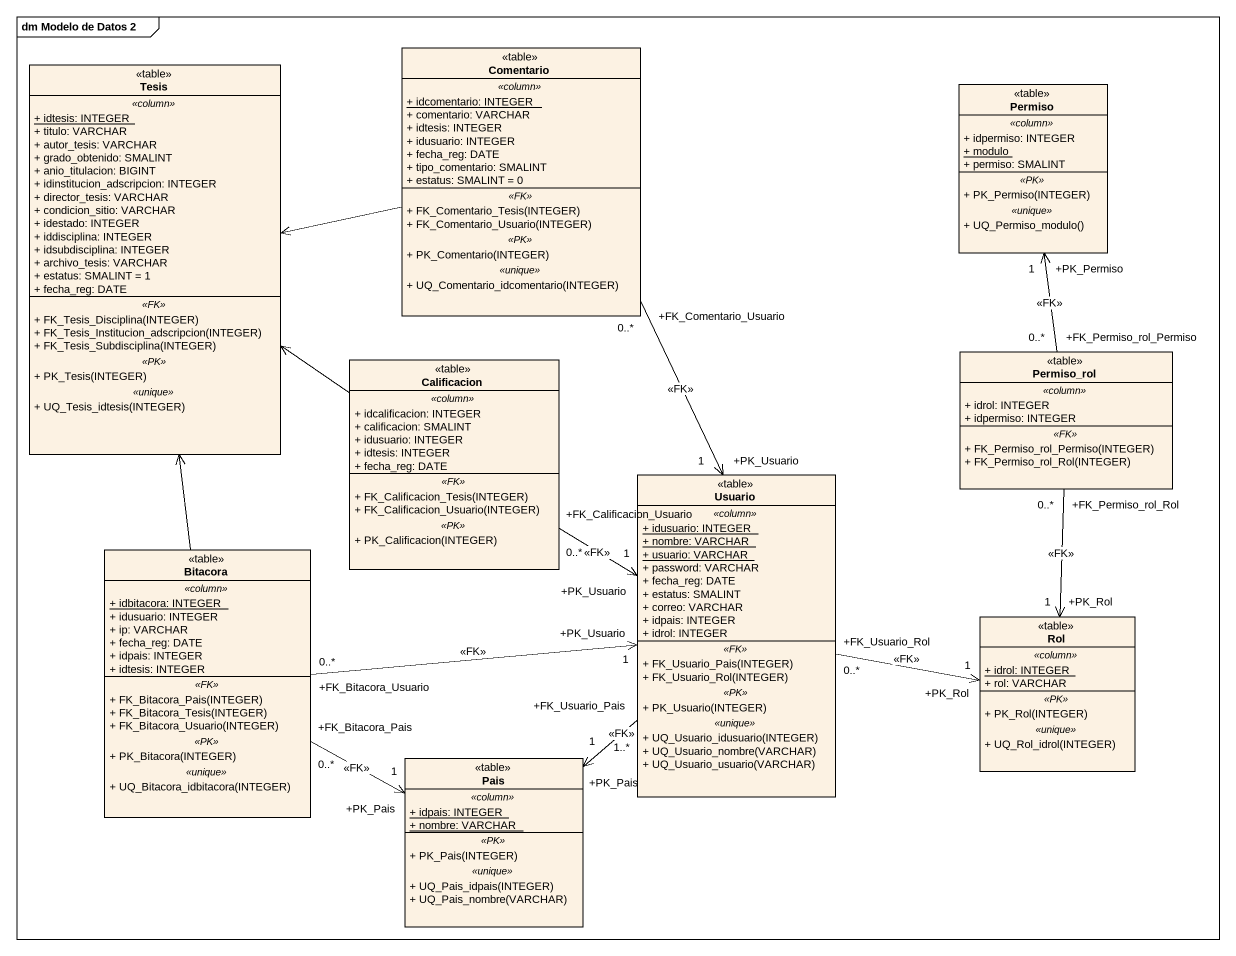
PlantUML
@startuml
mainframe dm Modelo de Datos 2
hide circle
hide empty members
skinparam classAttributeIconSize 0
class Comentario <<table>> {
  .. <<column>> ..
  {static} + idcomentario: INTEGER
  + comentario: VARCHAR
  + idtesis: INTEGER
  + idusuario: INTEGER
  + fecha_reg: DATE
  + tipo_comentario: SMALINT
  + estatus: SMALINT = 0
  .. <<FK>> ..
  + FK_Comentario_Tesis(INTEGER)
  + FK_Comentario_Usuario(INTEGER)
  .. <<PK>> ..
  + PK_Comentario(INTEGER)
  .. <<unique>> ..
  + UQ_Comentario_idcomentario(INTEGER)
}
class Tesis <<table>> {
  .. <<column>> ..
  {static} + idtesis: INTEGER
  + titulo: VARCHAR
  + autor_tesis: VARCHAR
  + grado_obtenido: SMALINT
  + anio_titulacion: BIGINT
  + idinstitucion_adscripcion: INTEGER
  + director_tesis: VARCHAR
  + condicion_sitio: VARCHAR
  + idestado: INTEGER
  + iddisciplina: INTEGER
  + idsubdisciplina: INTEGER
  + archivo_tesis: VARCHAR
  + estatus: SMALINT = 1
  + fecha_reg: DATE
  .. <<FK>> ..
  + FK_Tesis_Disciplina(INTEGER)
  + FK_Tesis_Institucion_adscripcion(INTEGER)
  + FK_Tesis_Subdisciplina(INTEGER)
  .. <<PK>> ..
  + PK_Tesis(INTEGER)
  .. <<unique>> ..
  + UQ_Tesis_idtesis(INTEGER)
}
class Permiso <<table>> {
  .. <<column>> ..
  + idpermiso: INTEGER
  {static} + modulo
  + permiso: SMALINT
  .. <<PK>> ..
  + PK_Permiso(INTEGER)
  .. <<unique>> ..
  + UQ_Permiso_modulo()
}
class Calificacion <<table>> {
  .. <<column>> ..
  + idcalificacion: INTEGER
  + calificacion: SMALINT
  + idusuario: INTEGER
  + idtesis: INTEGER
  + fecha_reg: DATE
  .. <<FK>> ..
  + FK_Calificacion_Tesis(INTEGER)
  + FK_Calificacion_Usuario(INTEGER)
  .. <<PK>> ..
  + PK_Calificacion(INTEGER)
}
class Permiso_rol <<table>> {
  .. <<column>> ..
  + idrol: INTEGER
  + idpermiso: INTEGER
  .. <<FK>> ..
  + FK_Permiso_rol_Permiso(INTEGER)
  + FK_Permiso_rol_Rol(INTEGER)
}
class Usuario <<table>> {
  .. <<column>> ..
  {static} + idusuario: INTEGER
  {static} + nombre: VARCHAR
  {static} + usuario: VARCHAR
  + password: VARCHAR
  + fecha_reg: DATE
  + estatus: SMALINT
  + correo: VARCHAR
  + idpais: INTEGER
  + idrol: INTEGER
  .. <<FK>> ..
  + FK_Usuario_Pais(INTEGER)
  + FK_Usuario_Rol(INTEGER)
  .. <<PK>> ..
  + PK_Usuario(INTEGER)
  .. <<unique>> ..
  + UQ_Usuario_idusuario(INTEGER)
  + UQ_Usuario_nombre(VARCHAR)
  + UQ_Usuario_usuario(VARCHAR)
}
class Bitacora <<table>> {
  .. <<column>> ..
  {static} + idbitacora: INTEGER
  + idusuario: INTEGER
  + ip: VARCHAR
  + fecha_reg: DATE
  + idpais: INTEGER
  + idtesis: INTEGER
  .. <<FK>> ..
  + FK_Bitacora_Pais(INTEGER)
  + FK_Bitacora_Tesis(INTEGER)
  + FK_Bitacora_Usuario(INTEGER)
  .. <<PK>> ..
  + PK_Bitacora(INTEGER)
  .. <<unique>> ..
  + UQ_Bitacora_idbitacora(INTEGER)
}
class Rol <<table>> {
  .. <<column>> ..
  {static} + idrol: INTEGER
  + rol: VARCHAR
  .. <<PK>> ..
  + PK_Rol(INTEGER)
  .. <<unique>> ..
  + UQ_Rol_idrol(INTEGER)
}
class Pais <<table>> {
  .. <<column>> ..
  {static} + idpais: INTEGER
  {static} + nombre: VARCHAR
  .. <<PK>> ..
  + PK_Pais(INTEGER)
  .. <<unique>> ..
  + UQ_Pais_idpais(INTEGER)
  + UQ_Pais_nombre(VARCHAR)
}
Comentario -left-> Tesis
Comentario "+FK_Comentario_Usuario\n0..*" --> "+PK_Usuario\n1" Usuario : <<FK>>
Calificacion -up-> Tesis
Calificacion "+FK_Calificacion_Usuario\n0..*" --> "+PK_Usuario\n1" Usuario : <<FK>>
Permiso_rol "+FK_Permiso_rol_Permiso\n0..*" -up-> "+PK_Permiso\n1" Permiso : <<FK>>
Permiso_rol "+FK_Permiso_rol_Rol\n0..*" --> "+PK_Rol\n1" Rol : <<FK>>
Usuario "+FK_Usuario_Rol\n0..*" -right-> "+PK_Rol\n1" Rol : <<FK>>
Usuario "+FK_Usuario_Pais\n1..*" --> "+PK_Pais\n1" Pais : <<FK>>
Bitacora -up-> Tesis
Bitacora "+FK_Bitacora_Usuario\n0..*" -right-> "+PK_Usuario\n1" Usuario : <<FK>>
Bitacora "+FK_Bitacora_Pais\n0..*" -right-> "+PK_Pais\n1" Pais : <<FK>>
@enduml
